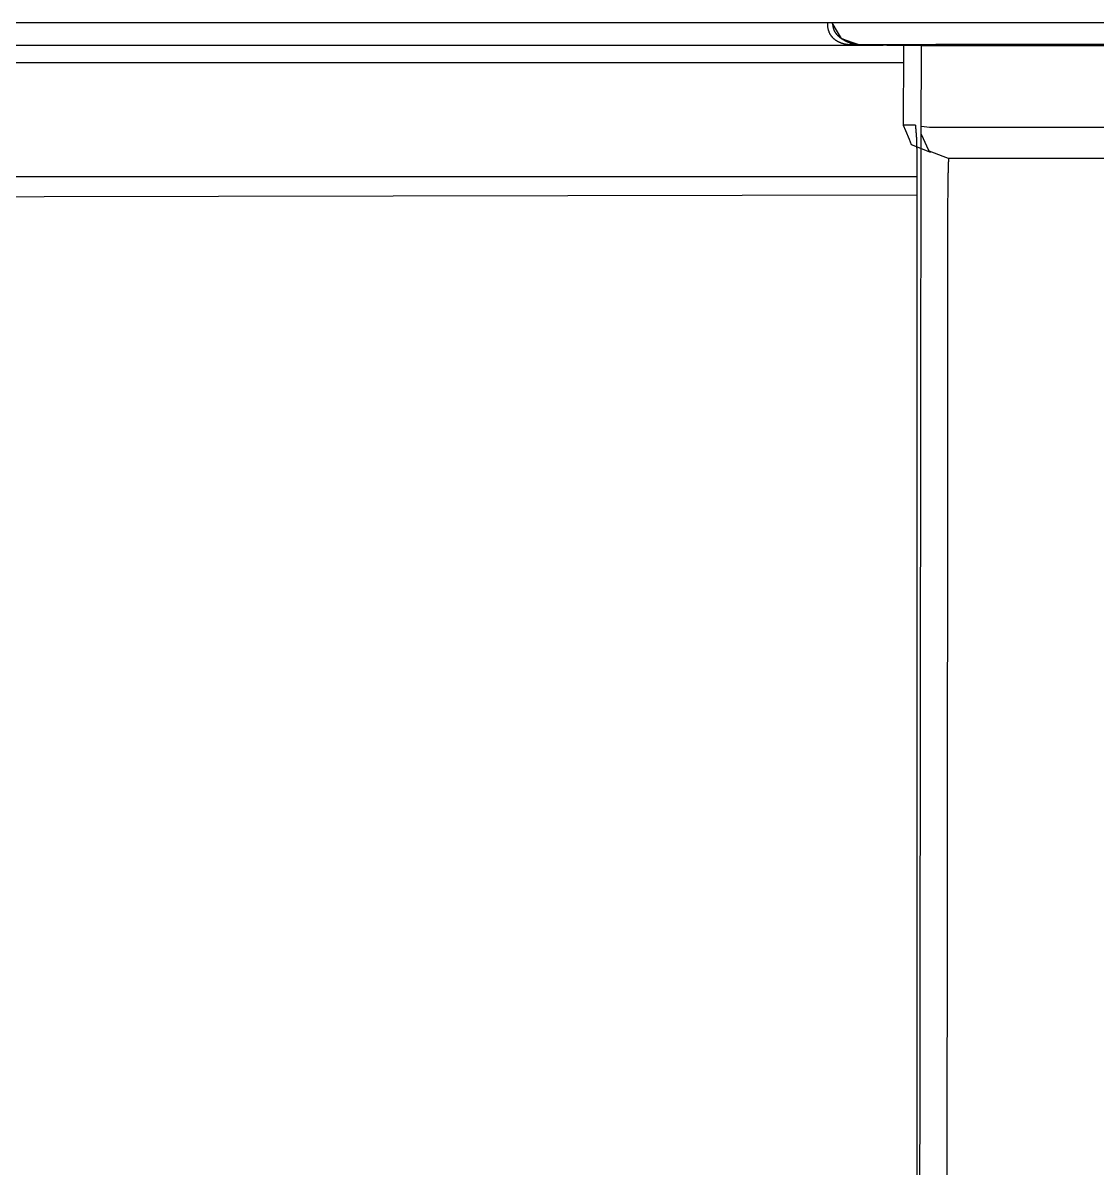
# Model space of a CAD drawing. Extents: x 0 to 60, y -32 to 0.
# Drawn here: x 30 to 45, y -16 to 0 of the extents above; entities that cross this region are included whole.
import ezdxf

# ---------------------------------------------------------------- set-up
doc = ezdxf.new("R2010")
doc.units = 0
doc.layers.get('0').update_dxf_attribs({"linetype": 'CONTINUOUS'})

msp = doc.modelspace()

# ---------------------------------------------------------------- linework, layer by layer
for points in [[(59.252, 0), (0.748, 0)], [(42.547, -0.318), (42.468, -0.317), (41.744, -0.306), (41.666, -0.304), (41.592, -0.277), (41.503, -0.244), (41.429, -0.217), (41.389, -0.149), (41.3, 0)], [(42.012, -0.315), (0.748, -0.315)], [(42.298, -0.318), (42.295, -0.387), (42.295, -0.466), (42.293, -1.351), (42.293, -1.429), (42.323, -1.502), (42.375, -1.626), (42.404, -1.698)], [(57.192, -1.893), (42.923, -1.893), (42.851, -1.865), (42.73, -1.819), (42.657, -1.791), (42.624, -1.72), (42.578, -1.621), (42.545, -1.55), (42.545, -1.471), (42.547, -0.397), (42.547, -0.318)], [(42.547, -0.318), (42.926, -0.318)], [(60, -23.427), (59.932, -23.387), (59.85, -23.338), (59.783, -23.299), (59.755, -23.225), (59.723, -23.137), (59.695, -23.063), (59.695, -0.748), (59.665, -0.676), (59.595, -0.507), (59.565, -0.434), (59.493, -0.404), (59.324, -0.334), (59.252, -0.304), (42.75, -0.304)], [(42.462, -1.429), (42.293, -1.429)], [(42.519, -21.72), (42.545, -1.55)], [(42.546, -1.445), (42.66, -1.455), (42.738, -1.455), (57.114, -1.459), (57.192, -1.459)], [(42.404, -1.698), (42.672, -1.808)], [(42.483, -2.152), (3.382, -2.152)], [(42.482, -2.409), (3.475, -2.481)]]:
    msp.add_lwpolyline(points)
for points in [[(41.552, -0.307, 0), (41.552, -0.307, 0), (41.552, -0.307, 0), (41.551, -0.307, 0), (41.551, -0.307, 0), (41.55, -0.307, 0), (41.55, -0.307, 0), (41.549, -0.307, 0), (41.548, -0.307, 0), (41.547, -0.307, 0), (41.546, -0.307, 0), (41.545, -0.307, 0), (41.544, -0.307, 0), (41.543, -0.307, 0), (41.541, -0.307, 0), (41.54, -0.307, 0), (41.538, -0.306, 0), (41.537, -0.306, 0), (41.535, -0.306, 0), (41.533, -0.306, 0), (41.531, -0.306, 0), (41.529, -0.306, 0), (41.527, -0.305, 0), (41.525, -0.305, 0), (41.523, -0.305, 0), (41.52, -0.305, 0), (41.518, -0.304, 0), (41.515, -0.304, 0), (41.513, -0.304, 0), (41.51, -0.303, 0), (41.508, -0.303, 0), (41.505, -0.302, 0), (41.502, -0.302, 0), (41.499, -0.301, 0), (41.496, -0.301, 0), (41.493, -0.3, 0), (41.49, -0.3, 0), (41.487, -0.299, 0), (41.484, -0.299, 0), (41.481, -0.298, 0), (41.478, -0.297, 0), (41.475, -0.296, 0), (41.472, -0.296, 0), (41.468, -0.295, 0), (41.465, -0.294, 0), (41.462, -0.293, 0), (41.458, -0.292, 0), (41.455, -0.291, 0), (41.451, -0.29, 0), (41.448, -0.289, 0), (41.444, -0.288, 0), (41.441, -0.287, 0), (41.437, -0.286, 0), (41.433, -0.284, 0), (41.43, -0.283, 0), (41.426, -0.282, 0), (41.422, -0.28, 0), (41.419, -0.279, 0), (41.415, -0.278, 0), (41.411, -0.276, 0), (41.408, -0.274, 0), (41.404, -0.273, 0), (41.4, -0.271, 0), (41.397, -0.269, 0), (41.393, -0.268, 0), (41.389, -0.266, 0), (41.386, -0.264, 0), (41.382, -0.262, 0), (41.378, -0.26, 0), (41.374, -0.258, 0), (41.371, -0.256, 0), (41.367, -0.253, 0), (41.364, -0.251, 0), (41.36, -0.249, 0), (41.356, -0.247, 0), (41.353, -0.244, 0), (41.349, -0.242, 0), (41.346, -0.239, 0), (41.342, -0.236, 0), (41.338, -0.234, 0), (41.335, -0.231, 0), (41.331, -0.228, 0), (41.328, -0.225, 0), (41.325, -0.222, 0), (41.321, -0.219, 0), (41.318, -0.216, 0), (41.315, -0.213, 0), (41.312, -0.209, 0), (41.308, -0.206, 0), (41.305, -0.203, 0), (41.302, -0.199, 0), (41.299, -0.195, 0), (41.296, -0.192, 0), (41.293, -0.188, 0), (41.29, -0.184, 0), (41.288, -0.18, 0), (41.285, -0.176, 0), (41.282, -0.172, 0), (41.279, -0.168, 0), (41.277, -0.164, 0), (41.274, -0.16, 0), (41.272, -0.155, 0), (41.269, -0.151, 0), (41.267, -0.146, 0), (41.265, -0.141, 0), (41.263, -0.137, 0), (41.261, -0.132, 0), (41.259, -0.127, 0), (41.257, -0.122, 0), (41.255, -0.117, 0), (41.253, -0.111, 0), (41.251, -0.106, 0), (41.25, -0.101, 0), (41.248, -0.095, 0), (41.247, -0.089, 0), (41.246, -0.084, 0), (41.244, -0.078, 0), (41.243, -0.072, 0), (41.242, -0.066, 0), (41.241, -0.06, 0), (41.24, -0.054, 0), (41.24, -0.047, 0), (41.239, -0.041, 0), (41.239, -0.034, 0), (41.238, -0.028, 0), (41.238, -0.021, 0), (41.238, -0.014, 0), (41.238, -0.007, 0)], [(41.651, -0.311, 0), (41.651, -0.311, 0), (41.65, -0.311, 0), (41.65, -0.311, 0), (41.65, -0.311, 0), (41.649, -0.311, 0), (41.648, -0.311, 0), (41.648, -0.311, 0), (41.647, -0.311, 0), (41.646, -0.31, 0), (41.645, -0.31, 0), (41.644, -0.31, 0), (41.642, -0.31, 0), (41.641, -0.309, 0), (41.639, -0.309, 0), (41.638, -0.308, 0), (41.636, -0.308, 0), (41.634, -0.308, 0), (41.632, -0.307, 0), (41.63, -0.307, 0), (41.628, -0.306, 0), (41.626, -0.306, 0), (41.624, -0.305, 0), (41.621, -0.304, 0), (41.619, -0.304, 0), (41.616, -0.303, 0), (41.614, -0.302, 0), (41.611, -0.302, 0), (41.608, -0.301, 0), (41.606, -0.3, 0), (41.603, -0.299, 0), (41.6, -0.298, 0), (41.597, -0.298, 0), (41.594, -0.297, 0), (41.591, -0.296, 0), (41.588, -0.295, 0), (41.584, -0.294, 0), (41.581, -0.293, 0), (41.578, -0.291, 0), (41.574, -0.29, 0), (41.571, -0.289, 0), (41.568, -0.288, 0), (41.564, -0.287, 0), (41.56, -0.285, 0), (41.557, -0.284, 0), (41.553, -0.283, 0), (41.55, -0.281, 0), (41.546, -0.28, 0), (41.542, -0.279, 0), (41.538, -0.277, 0), (41.534, -0.275, 0), (41.531, -0.274, 0), (41.527, -0.272, 0), (41.523, -0.271, 0), (41.519, -0.269, 0), (41.515, -0.267, 0), (41.511, -0.265, 0), (41.507, -0.264, 0), (41.503, -0.262, 0), (41.499, -0.26, 0), (41.495, -0.258, 0), (41.491, -0.256, 0), (41.487, -0.254, 0), (41.483, -0.252, 0), (41.479, -0.25, 0), (41.475, -0.248, 0), (41.471, -0.245, 0), (41.467, -0.243, 0), (41.463, -0.241, 0), (41.459, -0.238, 0), (41.455, -0.236, 0), (41.451, -0.234, 0), (41.447, -0.231, 0), (41.444, -0.229, 0), (41.44, -0.226, 0), (41.436, -0.224, 0), (41.432, -0.221, 0), (41.428, -0.218, 0), (41.424, -0.215, 0), (41.42, -0.213, 0), (41.417, -0.21, 0), (41.413, -0.207, 0), (41.409, -0.204, 0), (41.406, -0.201, 0), (41.402, -0.198, 0), (41.398, -0.195, 0), (41.395, -0.192, 0), (41.391, -0.189, 0), (41.388, -0.185, 0), (41.385, -0.182, 0), (41.381, -0.179, 0), (41.378, -0.175, 0), (41.375, -0.172, 0), (41.372, -0.169, 0), (41.368, -0.165, 0), (41.365, -0.161, 0), (41.362, -0.158, 0), (41.36, -0.154, 0), (41.357, -0.15, 0), (41.354, -0.147, 0), (41.351, -0.143, 0), (41.349, -0.139, 0), (41.346, -0.135, 0), (41.343, -0.131, 0), (41.341, -0.127, 0), (41.339, -0.123, 0), (41.337, -0.118, 0), (41.334, -0.114, 0), (41.332, -0.11, 0), (41.33, -0.106, 0), (41.328, -0.101, 0), (41.327, -0.097, 0), (41.325, -0.092, 0), (41.323, -0.088, 0), (41.322, -0.083, 0), (41.32, -0.078, 0), (41.319, -0.074, 0), (41.318, -0.069, 0), (41.317, -0.064, 0), (41.316, -0.059, 0), (41.315, -0.054, 0), (41.314, -0.049, 0), (41.313, -0.044, 0), (41.313, -0.039, 0), (41.312, -0.033, 0), (41.312, -0.028, 0), (41.312, -0.023, 0), (41.312, -0.017, 0)], [(42.547, -0.318, 0), (42.539, -0.318, 0), (42.531, -0.318, 0), (42.523, -0.318, 0), (42.515, -0.318, 0), (42.507, -0.318, 0), (42.499, -0.318, 0), (42.492, -0.318, 0), (42.484, -0.318, 0), (42.476, -0.318, 0), (42.468, -0.318, 0), (42.46, -0.318, 0), (42.452, -0.318, 0), (42.444, -0.318, 0), (42.437, -0.318, 0), (42.429, -0.318, 0), (42.421, -0.318, 0), (42.413, -0.318, 0), (42.405, -0.318, 0), (42.397, -0.318, 0), (42.389, -0.318, 0), (42.382, -0.318, 0), (42.374, -0.318, 0), (42.366, -0.318, 0), (42.358, -0.318, 0), (42.35, -0.317, 0), (42.342, -0.317, 0), (42.334, -0.317, 0), (42.326, -0.317, 0), (42.319, -0.317, 0), (42.311, -0.317, 0), (42.303, -0.317, 0), (42.295, -0.317, 0), (42.287, -0.317, 0), (42.279, -0.317, 0), (42.271, -0.317, 0), (42.264, -0.317, 0), (42.256, -0.316, 0), (42.248, -0.316, 0), (42.24, -0.316, 0), (42.232, -0.316, 0), (42.224, -0.316, 0), (42.216, -0.316, 0), (42.209, -0.316, 0), (42.201, -0.316, 0), (42.193, -0.316, 0), (42.185, -0.316, 0), (42.177, -0.315, 0), (42.169, -0.315, 0), (42.161, -0.315, 0), (42.153, -0.315, 0), (42.146, -0.315, 0), (42.138, -0.315, 0), (42.13, -0.315, 0), (42.122, -0.315, 0), (42.114, -0.314, 0), (42.106, -0.314, 0), (42.098, -0.314, 0), (42.09, -0.314, 0), (42.083, -0.314, 0), (42.075, -0.314, 0), (42.067, -0.314, 0), (42.059, -0.313, 0), (42.051, -0.313, 0), (42.043, -0.313, 0), (42.035, -0.313, 0), (42.028, -0.313, 0), (42.02, -0.313, 0), (42.012, -0.313, 0), (42.004, -0.313, 0), (41.996, -0.312, 0), (41.988, -0.312, 0), (41.98, -0.312, 0), (41.973, -0.312, 0), (41.965, -0.312, 0), (41.957, -0.312, 0), (41.949, -0.311, 0), (41.941, -0.311, 0), (41.933, -0.311, 0), (41.925, -0.311, 0), (41.918, -0.311, 0), (41.91, -0.311, 0), (41.902, -0.311, 0), (41.894, -0.31, 0), (41.886, -0.31, 0), (41.878, -0.31, 0), (41.87, -0.31, 0), (41.862, -0.31, 0), (41.855, -0.31, 0), (41.847, -0.309, 0), (41.839, -0.309, 0), (41.831, -0.309, 0), (41.823, -0.309, 0), (41.815, -0.309, 0), (41.807, -0.309, 0), (41.8, -0.309, 0), (41.792, -0.308, 0), (41.784, -0.308, 0), (41.776, -0.308, 0), (41.768, -0.308, 0), (41.76, -0.308, 0), (41.752, -0.308, 0), (41.745, -0.307, 0), (41.737, -0.307, 0), (41.729, -0.307, 0), (41.721, -0.307, 0), (41.713, -0.307, 0), (41.705, -0.307, 0), (41.697, -0.306, 0), (41.69, -0.306, 0), (41.682, -0.306, 0), (41.674, -0.306, 0), (41.666, -0.306, 0), (41.658, -0.306, 0), (41.65, -0.306, 0), (41.642, -0.305, 0), (41.634, -0.305, 0), (41.627, -0.305, 0), (41.619, -0.305, 0), (41.611, -0.305, 0), (41.603, -0.305, 0), (41.595, -0.304, 0), (41.587, -0.304, 0), (41.579, -0.304, 0), (41.572, -0.304, 0), (41.564, -0.304, 0), (41.556, -0.304, 0), (41.548, -0.304, 0)], [(41.666, -0.304, 0), (41.666, -0.304, 0), (41.667, -0.304, 0), (41.669, -0.304, 0), (41.671, -0.304, 0), (41.674, -0.304, 0), (41.677, -0.304, 0), (41.681, -0.304, 0), (41.686, -0.304, 0), (41.691, -0.304, 0), (41.696, -0.304, 0), (41.703, -0.304, 0), (41.709, -0.304, 0), (41.716, -0.304, 0), (41.724, -0.304, 0), (41.732, -0.304, 0), (41.74, -0.304, 0), (41.749, -0.304, 0), (41.759, -0.304, 0), (41.769, -0.304, 0), (41.779, -0.304, 0), (41.79, -0.304, 0), (41.801, -0.304, 0), (41.812, -0.304, 0), (41.824, -0.304, 0), (41.836, -0.304, 0), (41.848, -0.304, 0), (41.861, -0.304, 0), (41.874, -0.304, 0), (41.887, -0.304, 0), (41.901, -0.304, 0), (41.914, -0.304, 0), (41.928, -0.304, 0), (41.943, -0.304, 0), (41.957, -0.304, 0), (41.972, -0.304, 0), (41.987, -0.304, 0), (42.002, -0.304, 0), (42.017, -0.304, 0), (42.033, -0.304, 0), (42.048, -0.304, 0), (42.064, -0.304, 0), (42.08, -0.304, 0), (42.096, -0.304, 0), (42.112, -0.304, 0), (42.128, -0.304, 0), (42.144, -0.304, 0), (42.16, -0.304, 0), (42.176, -0.304, 0), (42.193, -0.304, 0), (42.209, -0.304, 0), (42.225, -0.304, 0), (42.242, -0.304, 0), (42.258, -0.304, 0), (42.274, -0.304, 0), (42.29, -0.304, 0), (42.306, -0.304, 0), (42.322, -0.304, 0), (42.338, -0.304, 0), (42.354, -0.304, 0), (42.37, -0.304, 0), (42.385, -0.304, 0), (42.401, -0.304, 0), (42.416, -0.304, 0), (42.431, -0.304, 0), (42.446, -0.304, 0), (42.461, -0.304, 0), (42.475, -0.304, 0), (42.489, -0.304, 0), (42.503, -0.304, 0), (42.517, -0.304, 0), (42.531, -0.304, 0), (42.544, -0.304, 0), (42.557, -0.304, 0), (42.569, -0.304, 0), (42.582, -0.304, 0), (42.594, -0.304, 0), (42.605, -0.304, 0), (42.617, -0.304, 0), (42.628, -0.304, 0), (42.638, -0.304, 0), (42.649, -0.304, 0), (42.658, -0.304, 0), (42.668, -0.304, 0), (42.677, -0.304, 0), (42.685, -0.304, 0), (42.693, -0.304, 0), (42.701, -0.304, 0), (42.708, -0.304, 0), (42.714, -0.304, 0), (42.72, -0.304, 0), (42.726, -0.304, 0), (42.731, -0.304, 0), (42.735, -0.304, 0), (42.739, -0.304, 0), (42.743, -0.304, 0), (42.745, -0.304, 0), (42.747, -0.304, 0), (42.749, -0.304, 0), (42.75, -0.304, 0), (42.75, -0.304, 0), (42.752, -0.304, 0), (42.754, -0.304, 0), (42.755, -0.304, 0), (42.757, -0.305, 0), (42.759, -0.305, 0), (42.761, -0.305, 0), (42.762, -0.305, 0), (42.764, -0.305, 0), (42.766, -0.305, 0), (42.767, -0.305, 0), (42.769, -0.305, 0), (42.771, -0.305, 0), (42.773, -0.305, 0), (42.775, -0.305, 0), (42.776, -0.306, 0), (42.778, -0.306, 0), (42.78, -0.306, 0), (42.782, -0.306, 0), (42.783, -0.306, 0), (42.785, -0.306, 0), (42.787, -0.306, 0), (42.788, -0.306, 0), (42.79, -0.307, 0), (42.792, -0.307, 0), (42.794, -0.307, 0), (42.795, -0.307, 0), (42.797, -0.307, 0), (42.799, -0.307, 0), (42.801, -0.307, 0), (42.803, -0.307, 0), (42.804, -0.308, 0), (42.806, -0.308, 0), (42.808, -0.308, 0), (42.81, -0.308, 0), (42.812, -0.308, 0), (42.813, -0.308, 0), (42.815, -0.308, 0), (42.817, -0.309, 0), (42.819, -0.309, 0), (42.82, -0.309, 0), (42.822, -0.309, 0), (42.824, -0.309, 0), (42.826, -0.309, 0), (42.828, -0.31, 0), (42.829, -0.31, 0), (42.831, -0.31, 0), (42.833, -0.31, 0), (42.835, -0.31, 0), (42.837, -0.31, 0), (42.838, -0.31, 0), (42.84, -0.311, 0), (42.842, -0.311, 0), (42.844, -0.311, 0), (42.845, -0.311, 0), (42.847, -0.311, 0), (42.849, -0.311, 0), (42.851, -0.312, 0), (42.852, -0.312, 0), (42.854, -0.312, 0), (42.856, -0.312, 0), (42.858, -0.312, 0), (42.86, -0.312, 0), (42.861, -0.313, 0), (42.863, -0.313, 0), (42.865, -0.313, 0), (42.867, -0.313, 0), (42.868, -0.313, 0), (42.87, -0.313, 0), (42.872, -0.314, 0), (42.874, -0.314, 0), (42.876, -0.314, 0), (42.877, -0.314, 0), (42.879, -0.314, 0), (42.881, -0.314, 0), (42.883, -0.315, 0), (42.884, -0.315, 0), (42.886, -0.315, 0), (42.888, -0.315, 0), (42.89, -0.315, 0), (42.891, -0.315, 0), (42.893, -0.316, 0), (42.895, -0.316, 0), (42.897, -0.316, 0), (42.898, -0.316, 0), (42.9, -0.316, 0), (42.902, -0.316, 0), (42.904, -0.317, 0), (42.905, -0.317, 0), (42.907, -0.317, 0), (42.909, -0.317, 0), (42.911, -0.317, 0), (42.912, -0.317, 0), (42.914, -0.317, 0), (42.916, -0.318, 0), (42.917, -0.318, 0), (42.919, -0.318, 0), (42.921, -0.318, 0), (42.923, -0.318, 0), (42.924, -0.318, 0), (42.926, -0.318, 0), (42.933, -0.318, 0), (42.95, -0.318, 0), (42.976, -0.318, 0), (43.012, -0.318, 0), (43.056, -0.318, 0), (43.109, -0.318, 0), (43.171, -0.318, 0), (43.241, -0.318, 0), (43.32, -0.318, 0), (43.406, -0.318, 0), (43.5, -0.318, 0), (43.602, -0.318, 0), (43.711, -0.318, 0), (43.828, -0.318, 0), (43.951, -0.318, 0), (44.081, -0.318, 0), (44.218, -0.318, 0), (44.362, -0.318, 0), (44.511, -0.318, 0), (44.667, -0.318, 0), (44.828, -0.318, 0), (44.995, -0.318, 0), (45.168, -0.318, 0)], [(42.293, -0.556, 0), (42.293, -0.556, 0), (42.293, -0.556, 0), (42.293, -0.556, 0), (42.293, -0.556, 0), (42.293, -0.556, 0), (42.292, -0.556, 0), (42.292, -0.556, 0), (42.292, -0.556, 0), (42.291, -0.556, 0), (42.291, -0.556, 0), (42.291, -0.556, 0), (42.29, -0.556, 0), (42.29, -0.556, 0), (42.289, -0.556, 0), (42.288, -0.556, 0), (42.288, -0.556, 0), (42.287, -0.556, 0), (42.287, -0.556, 0), (42.286, -0.556, 0), (42.285, -0.556, 0), (42.284, -0.556, 0), (42.284, -0.556, 0), (42.283, -0.556, 0), (42.282, -0.556, 0), (42.281, -0.556, 0), (42.28, -0.556, 0), (42.279, -0.556, 0), (42.278, -0.556, 0), (42.277, -0.556, 0), (42.276, -0.556, 0), (42.275, -0.556, 0), (42.274, -0.556, 0), (42.273, -0.556, 0), (42.272, -0.556, 0), (42.271, -0.556, 0), (42.27, -0.556, 0), (42.269, -0.556, 0), (42.268, -0.556, 0), (42.267, -0.556, 0), (42.266, -0.556, 0), (42.265, -0.556, 0), (42.264, -0.556, 0), (42.262, -0.556, 0), (42.261, -0.556, 0), (42.26, -0.556, 0), (42.259, -0.556, 0), (42.258, -0.556, 0), (42.257, -0.556, 0), (42.255, -0.556, 0), (42.254, -0.556, 0), (42.253, -0.556, 0), (42.252, -0.556, 0), (42.251, -0.556, 0), (42.249, -0.556, 0), (42.248, -0.556, 0), (42.247, -0.556, 0), (42.246, -0.556, 0), (42.245, -0.556, 0), (42.244, -0.556, 0), (42.243, -0.556, 0), (42.242, -0.556, 0), (42.24, -0.556, 0), (42.239, -0.556, 0), (42.238, -0.556, 0), (42.237, -0.556, 0), (42.236, -0.556, 0), (42.235, -0.556, 0), (42.234, -0.556, 0), (42.233, -0.556, 0), (42.232, -0.556, 0), (42.231, -0.556, 0), (42.23, -0.556, 0), (42.229, -0.556, 0), (42.228, -0.556, 0), (42.227, -0.556, 0), (42.227, -0.556, 0), (42.226, -0.556, 0), (42.225, -0.556, 0), (42.224, -0.556, 0), (42.223, -0.556, 0), (42.222, -0.556, 0), (42.222, -0.556, 0), (42.221, -0.556, 0), (42.221, -0.556, 0), (42.22, -0.556, 0), (42.219, -0.556, 0), (42.219, -0.556, 0), (42.218, -0.556, 0), (42.218, -0.556, 0), (42.217, -0.556, 0), (42.217, -0.556, 0), (42.217, -0.556, 0), (42.216, -0.556, 0), (42.216, -0.556, 0), (42.216, -0.556, 0), (42.216, -0.556, 0), (42.215, -0.556, 0), (42.215, -0.556, 0), (42.215, -0.556, 0), (42.215, -0.556, 0), (42.2, -0.556, 0), (42.16, -0.556, 0), (42.096, -0.556, 0), (42.009, -0.556, 0), (41.899, -0.556, 0), (41.767, -0.556, 0), (41.613, -0.556, 0), (41.438, -0.556, 0), (41.242, -0.556, 0), (41.025, -0.556, 0), (40.789, -0.556, 0), (40.533, -0.556, 0), (40.258, -0.556, 0), (39.966, -0.556, 0), (39.655, -0.556, 0), (39.327, -0.556, 0), (38.982, -0.556, 0), (38.62, -0.556, 0), (38.243, -0.556, 0), (37.85, -0.556, 0), (37.443, -0.556, 0), (37.021, -0.556, 0), (36.586, -0.556, 0), (36.136, -0.556, 0), (35.675, -0.556, 0), (35.2, -0.556, 0), (34.714, -0.556, 0), (34.217, -0.556, 0), (33.708, -0.556, 0), (33.189, -0.556, 0), (32.661, -0.556, 0), (32.123, -0.556, 0), (31.576, -0.556, 0), (31.02, -0.556, 0), (30.457, -0.556, 0), (29.887, -0.556, 0)], [(42.462, -1.429, 0), (42.462, -1.429, 0), (42.462, -1.43, 0), (42.462, -1.43, 0), (42.462, -1.43, 0), (42.462, -1.43, 0), (42.462, -1.431, 0), (42.462, -1.431, 0), (42.462, -1.432, 0), (42.462, -1.432, 0), (42.462, -1.433, 0), (42.462, -1.433, 0), (42.462, -1.434, 0), (42.462, -1.435, 0), (42.463, -1.436, 0), (42.463, -1.436, 0), (42.463, -1.437, 0), (42.463, -1.438, 0), (42.463, -1.439, 0), (42.463, -1.44, 0), (42.463, -1.442, 0), (42.463, -1.443, 0), (42.463, -1.444, 0), (42.463, -1.445, 0), (42.464, -1.446, 0), (42.464, -1.448, 0), (42.464, -1.449, 0), (42.464, -1.45, 0), (42.464, -1.452, 0), (42.464, -1.453, 0), (42.464, -1.455, 0), (42.464, -1.456, 0), (42.465, -1.458, 0), (42.465, -1.459, 0), (42.465, -1.461, 0), (42.465, -1.462, 0), (42.465, -1.464, 0), (42.465, -1.466, 0), (42.465, -1.467, 0), (42.466, -1.469, 0), (42.466, -1.471, 0), (42.466, -1.472, 0), (42.466, -1.474, 0), (42.466, -1.476, 0), (42.466, -1.477, 0), (42.467, -1.479, 0), (42.467, -1.481, 0), (42.467, -1.483, 0), (42.467, -1.484, 0), (42.467, -1.486, 0), (42.467, -1.488, 0), (42.468, -1.49, 0), (42.468, -1.492, 0), (42.468, -1.493, 0), (42.468, -1.495, 0), (42.468, -1.497, 0), (42.468, -1.499, 0), (42.468, -1.501, 0), (42.469, -1.502, 0), (42.469, -1.504, 0), (42.469, -1.506, 0), (42.469, -1.508, 0), (42.469, -1.509, 0), (42.469, -1.511, 0), (42.47, -1.513, 0), (42.47, -1.514, 0), (42.47, -1.516, 0), (42.47, -1.518, 0), (42.47, -1.519, 0), (42.47, -1.521, 0), (42.471, -1.523, 0), (42.471, -1.524, 0), (42.471, -1.526, 0), (42.471, -1.527, 0), (42.471, -1.529, 0), (42.471, -1.53, 0), (42.471, -1.532, 0), (42.471, -1.533, 0), (42.472, -1.534, 0), (42.472, -1.536, 0), (42.472, -1.537, 0), (42.472, -1.538, 0), (42.472, -1.539, 0), (42.472, -1.54, 0), (42.472, -1.542, 0), (42.472, -1.543, 0), (42.472, -1.544, 0), (42.472, -1.545, 0), (42.473, -1.546, 0), (42.473, -1.547, 0), (42.473, -1.547, 0), (42.473, -1.548, 0), (42.473, -1.549, 0), (42.473, -1.55, 0), (42.473, -1.55, 0), (42.473, -1.551, 0), (42.473, -1.551, 0), (42.473, -1.552, 0), (42.473, -1.552, 0), (42.473, -1.553, 0), (42.473, -1.553, 0), (42.473, -1.553, 0), (42.473, -1.553, 0), (42.473, -1.553, 0), (42.473, -1.554, 0), (42.474, -1.558, 0), (42.474, -1.562, 0), (42.474, -1.566, 0), (42.474, -1.57, 0), (42.474, -1.574, 0), (42.475, -1.578, 0), (42.475, -1.582, 0), (42.475, -1.586, 0), (42.475, -1.589, 0), (42.475, -1.593, 0), (42.476, -1.597, 0), (42.476, -1.601, 0), (42.476, -1.605, 0), (42.476, -1.609, 0), (42.476, -1.613, 0), (42.476, -1.617, 0), (42.477, -1.621, 0), (42.477, -1.625, 0), (42.477, -1.629, 0), (42.477, -1.632, 0), (42.477, -1.636, 0), (42.477, -1.64, 0), (42.477, -1.644, 0), (42.478, -1.648, 0), (42.478, -1.652, 0), (42.478, -1.656, 0), (42.478, -1.66, 0), (42.478, -1.664, 0), (42.478, -1.668, 0), (42.478, -1.672, 0), (42.479, -1.676, 0), (42.479, -1.68, 0), (42.479, -1.683, 0), (42.479, -1.687, 0), (42.479, -1.691, 0), (42.479, -1.695, 0), (42.479, -1.699, 0), (42.48, -1.703, 0), (42.48, -1.707, 0), (42.48, -1.711, 0), (42.48, -1.715, 0), (42.48, -1.719, 0), (42.48, -1.723, 0), (42.48, -1.727, 0), (42.48, -1.731, 0), (42.48, -1.735, 0), (42.48, -1.738, 0), (42.48, -1.742, 0), (42.48, -1.746, 0), (42.481, -1.75, 0), (42.481, -1.754, 0), (42.481, -1.758, 0), (42.481, -1.762, 0), (42.481, -1.766, 0), (42.481, -1.77, 0), (42.481, -1.774, 0), (42.481, -1.778, 0), (42.481, -1.782, 0), (42.481, -1.786, 0), (42.481, -1.79, 0), (42.481, -1.794, 0), (42.481, -1.797, 0), (42.481, -1.801, 0), (42.481, -1.805, 0), (42.482, -1.809, 0), (42.482, -1.813, 0), (42.482, -1.817, 0), (42.482, -1.821, 0), (42.482, -1.825, 0), (42.482, -1.829, 0), (42.482, -1.833, 0), (42.482, -1.837, 0), (42.482, -1.841, 0), (42.482, -1.845, 0), (42.482, -1.849, 0), (42.482, -1.853, 0), (42.482, -1.857, 0), (42.482, -1.861, 0), (42.482, -1.864, 0), (42.482, -1.868, 0), (42.482, -1.872, 0), (42.482, -1.876, 0), (42.482, -1.88, 0), (42.482, -1.884, 0), (42.482, -1.888, 0), (42.482, -1.892, 0), (42.482, -1.896, 0), (42.482, -1.9, 0), (42.482, -1.904, 0), (42.482, -1.908, 0), (42.482, -1.912, 0), (42.482, -1.916, 0), (42.482, -1.92, 0), (42.482, -1.924, 0), (42.482, -1.928, 0), (42.482, -1.932, 0), (42.482, -1.935, 0), (42.482, -1.939, 0), (42.482, -1.943, 0), (42.482, -1.947, 0), (42.482, -1.951, 0), (42.482, -1.955, 0), (42.482, -1.959, 0), (42.482, -1.962, 0), (42.482, -1.973, 0), (42.482, -1.995, 0), (42.482, -2.027, 0), (42.482, -2.069, 0), (42.482, -2.121, 0), (42.482, -2.184, 0), (42.482, -2.255, 0), (42.482, -2.336, 0), (42.482, -2.427, 0), (42.482, -2.526, 0), (42.482, -2.634, 0), (42.482, -2.751, 0), (42.483, -2.876, 0), (42.483, -3.009, 0), (42.483, -3.15, 0), (42.483, -3.299, 0), (42.483, -3.455, 0), (42.483, -3.618, 0), (42.483, -3.789, 0), (42.483, -3.966, 0), (42.483, -4.15, 0), (42.483, -4.341, 0), (42.483, -4.537, 0), (42.483, -4.74, 0), (42.483, -4.949, 0), (42.483, -5.163, 0), (42.483, -5.382, 0), (42.483, -5.607, 0), (42.483, -5.837, 0), (42.483, -6.071, 0), (42.483, -6.31, 0), (42.483, -6.553, 0), (42.483, -6.8, 0), (42.483, -7.052, 0), (42.483, -7.306, 0), (42.483, -7.565, 0), (42.483, -7.826, 0), (42.483, -8.091, 0), (42.483, -8.359, 0), (42.483, -8.629, 0), (42.483, -8.901, 0), (42.483, -9.176, 0), (42.483, -9.453, 0), (42.483, -9.731, 0), (42.483, -10.011, 0), (42.483, -10.293, 0), (42.483, -10.575, 0), (42.483, -10.858, 0), (42.483, -11.143, 0), (42.483, -11.427, 0), (42.483, -11.712, 0), (42.483, -11.997, 0), (42.483, -12.282, 0), (42.483, -12.567, 0), (42.483, -12.851, 0), (42.483, -13.134, 0), (42.483, -13.416, 0), (42.483, -13.697, 0), (42.483, -13.977, 0), (42.483, -14.255, 0), (42.483, -14.531, 0), (42.483, -14.806, 0), (42.483, -15.077, 0), (42.483, -15.347, 0), (42.483, -15.614, 0), (42.483, -15.878, 0), (42.483, -16.138, 0)], [(42.923, -1.893, 0), (42.923, -1.897, 0), (42.923, -1.901, 0), (42.923, -1.906, 0), (42.923, -1.91, 0), (42.923, -1.914, 0), (42.923, -1.918, 0), (42.923, -1.922, 0), (42.923, -1.926, 0), (42.923, -1.93, 0), (42.923, -1.935, 0), (42.923, -1.939, 0), (42.923, -1.943, 0), (42.922, -1.947, 0), (42.922, -1.951, 0), (42.922, -1.955, 0), (42.922, -1.96, 0), (42.922, -1.964, 0), (42.922, -1.968, 0), (42.922, -1.972, 0), (42.922, -1.976, 0), (42.922, -1.98, 0), (42.922, -1.985, 0), (42.922, -1.989, 0), (42.921, -1.993, 0), (42.921, -1.997, 0), (42.921, -2.001, 0), (42.921, -2.005, 0), (42.921, -2.01, 0), (42.921, -2.014, 0), (42.921, -2.018, 0), (42.921, -2.022, 0), (42.92, -2.026, 0), (42.92, -2.03, 0), (42.92, -2.034, 0), (42.92, -2.039, 0), (42.92, -2.043, 0), (42.92, -2.047, 0), (42.92, -2.051, 0), (42.92, -2.055, 0), (42.92, -2.059, 0), (42.919, -2.064, 0), (42.919, -2.068, 0), (42.919, -2.072, 0), (42.919, -2.076, 0), (42.919, -2.08, 0), (42.919, -2.084, 0), (42.919, -2.089, 0), (42.919, -2.093, 0), (42.918, -2.097, 0), (42.918, -2.101, 0), (42.918, -2.105, 0), (42.918, -2.109, 0), (42.918, -2.113, 0), (42.918, -2.118, 0), (42.918, -2.122, 0), (42.918, -2.126, 0), (42.917, -2.13, 0), (42.917, -2.134, 0), (42.917, -2.138, 0), (42.917, -2.143, 0), (42.917, -2.147, 0), (42.917, -2.151, 0), (42.917, -2.155, 0), (42.917, -2.159, 0), (42.916, -2.163, 0), (42.916, -2.168, 0), (42.916, -2.172, 0), (42.916, -2.176, 0), (42.916, -2.18, 0), (42.916, -2.184, 0), (42.916, -2.188, 0), (42.916, -2.193, 0), (42.916, -2.197, 0), (42.916, -2.201, 0), (42.916, -2.205, 0), (42.915, -2.209, 0), (42.915, -2.213, 0), (42.915, -2.218, 0), (42.915, -2.222, 0), (42.915, -2.226, 0), (42.915, -2.23, 0), (42.915, -2.234, 0), (42.915, -2.238, 0), (42.915, -2.243, 0), (42.915, -2.247, 0), (42.914, -2.251, 0), (42.914, -2.255, 0), (42.914, -2.259, 0), (42.914, -2.263, 0), (42.914, -2.268, 0), (42.914, -2.272, 0), (42.914, -2.276, 0), (42.914, -2.28, 0), (42.914, -2.284, 0), (42.914, -2.288, 0), (42.914, -2.293, 0), (42.914, -2.297, 0), (42.914, -2.301, 0), (42.914, -2.305, 0), (42.914, -2.309, 0), (42.914, -2.314, 0), (42.914, -2.318, 0), (42.914, -2.322, 0), (42.914, -2.325, 0), (42.914, -2.333, 0), (42.914, -2.352, 0), (42.914, -2.381, 0), (42.914, -2.42, 0), (42.913, -2.469, 0), (42.913, -2.527, 0), (42.913, -2.595, 0), (42.913, -2.672, 0), (42.913, -2.759, 0), (42.913, -2.854, 0), (42.913, -2.958, 0), (42.913, -3.07, 0), (42.913, -3.19, 0), (42.913, -3.319, 0), (42.913, -3.455, 0), (42.913, -3.599, 0), (42.913, -3.75, 0), (42.912, -3.909, 0), (42.912, -4.074, 0), (42.912, -4.247, 0), (42.912, -4.426, 0), (42.912, -4.611, 0), (42.912, -4.802, 0), (42.912, -5, 0), (42.911, -5.203, 0), (42.911, -5.411, 0), (42.911, -5.625, 0), (42.911, -5.844, 0), (42.911, -6.068, 0), (42.911, -6.297, 0), (42.91, -6.53, 0), (42.91, -6.767, 0), (42.91, -7.009, 0), (42.91, -7.254, 0), (42.91, -7.503, 0), (42.91, -7.755, 0), (42.909, -8.011, 0), (42.909, -8.27, 0), (42.909, -8.531, 0), (42.909, -8.796, 0), (42.908, -9.062, 0), (42.908, -9.331, 0), (42.908, -9.602, 0), (42.908, -9.874, 0), (42.908, -10.149, 0), (42.907, -10.424, 0), (42.907, -10.701, 0), (42.907, -10.979, 0), (42.907, -11.257, 0), (42.907, -11.536, 0), (42.906, -11.816, 0), (42.906, -12.095, 0), (42.906, -12.374, 0), (42.906, -12.653, 0), (42.906, -12.932, 0), (42.905, -13.21, 0), (42.905, -13.487, 0), (42.905, -13.763, 0), (42.905, -14.037, 0), (42.904, -14.31, 0), (42.904, -14.582, 0), (42.904, -14.851, 0), (42.904, -15.118, 0), (42.904, -15.383, 0), (42.903, -15.645, 0), (42.903, -15.905, 0), (42.903, -16.161, 0)]]:
    msp.add_polyline3d(points)

doc.saveas('drawing.dxf')
